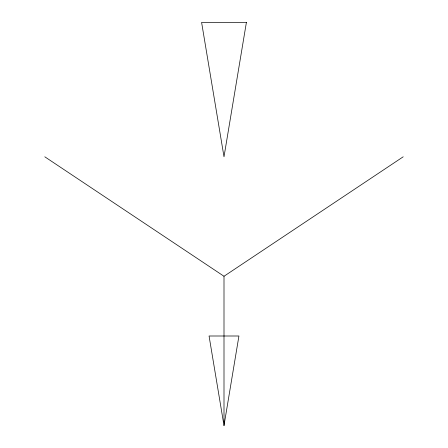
<?xml version="1.0" encoding="UTF-8"?>
<svg xmlns="http://www.w3.org/2000/svg" width="448" height="448" viewBox="0 0 448 448"><rect width="100%" height="100%" fill="white"/><g stroke="black" fill="none" stroke-linecap="round" stroke-linejoin="round"><path stroke-width="0.67" d="M224 425.6L238.93 336L209.059 336L224 425.6L224 276.265L403.2 156.8M44.8 156.8L224 276.265M246.4 22.4L224 156.8L201.6 22.4L246.4 22.4"/></g></svg>
